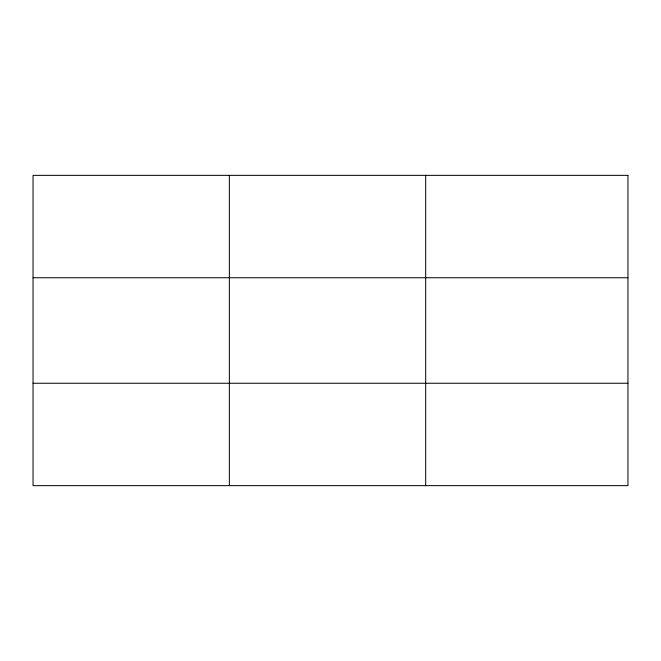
<?xml version="1.0" encoding="UTF-8"?>
<svg xmlns="http://www.w3.org/2000/svg" width="661" height="661" viewBox="0 0 661 661"><rect width="100%" height="100%" fill="white"/><g stroke="black" fill="none" stroke-linecap="round" stroke-linejoin="round"><path stroke-width="0.99" d="M229.367 175.355L229.367 485.645M425.684 175.355L425.684 485.645M33.05 277.752L627.95 277.752M33.05 383.248L627.95 383.248M627.95 175.355L627.95 485.645L33.05 485.645L33.05 175.355L627.95 175.355"/></g></svg>
